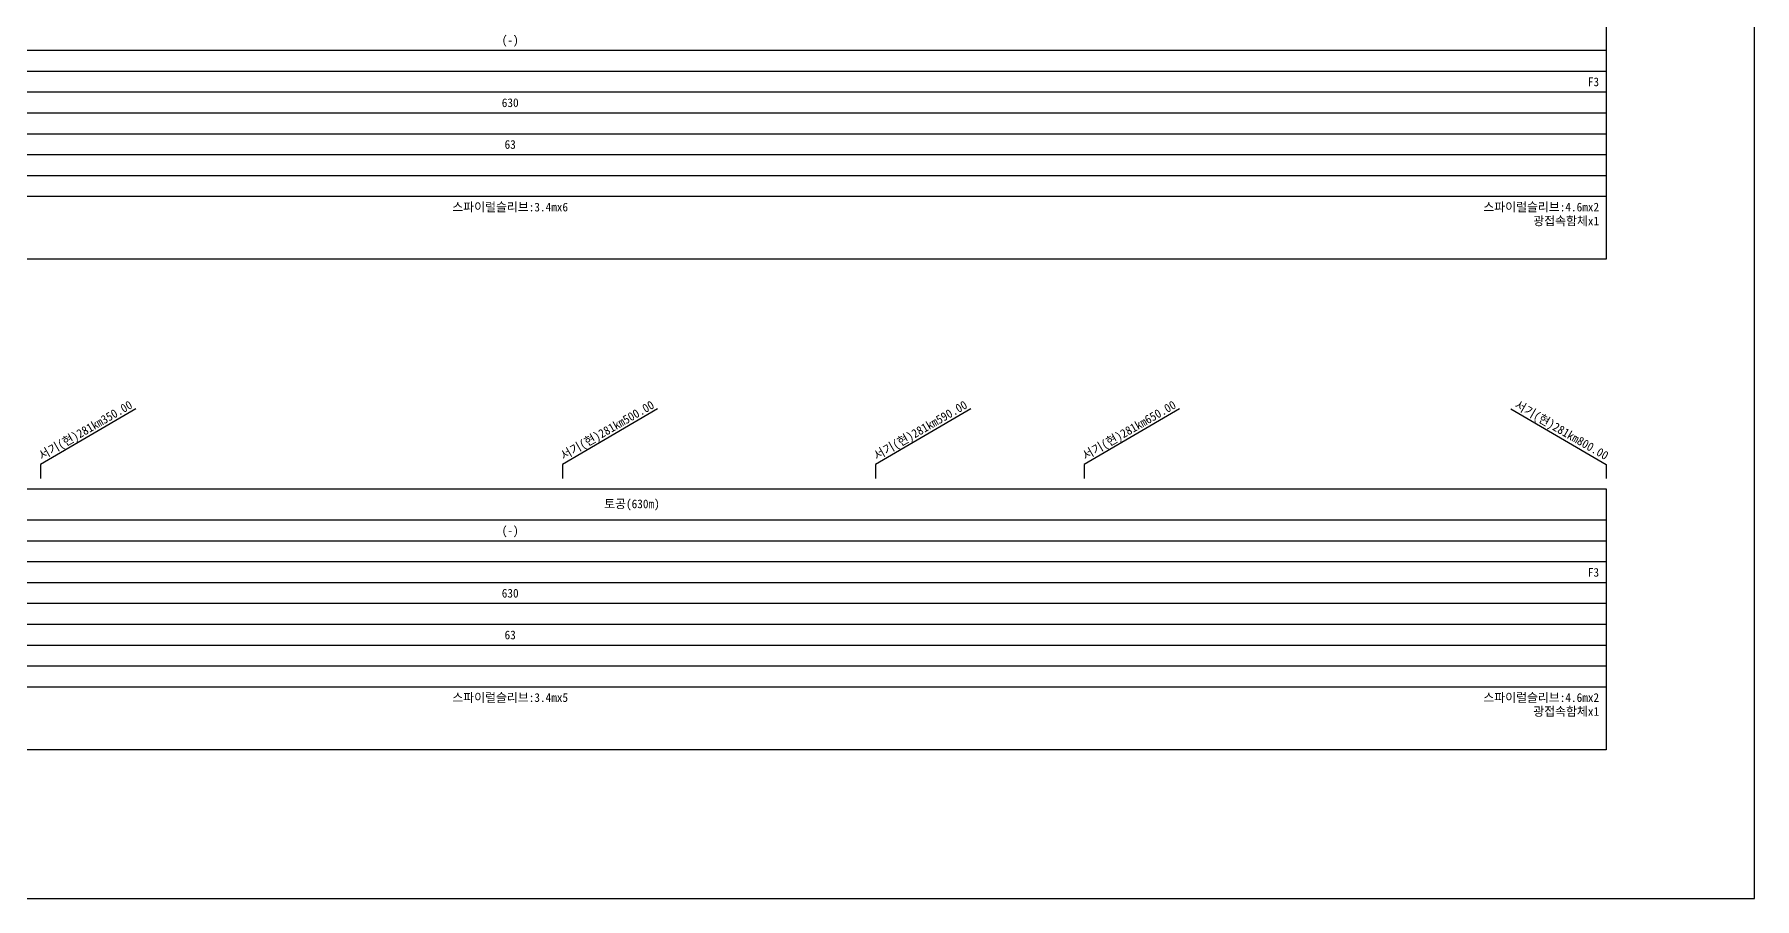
# Model space of a CAD drawing. Header units: millimetres. Extents: x 11366 to 12162, y 1103 to 1810.
# Drawn here: x 11667.4 to 12161.9, y 1103.1 to 1351.5 of the extents above; entities that cross this region are included whole.
import ezdxf
from ezdxf.enums import TextEntityAlignment as Align
from ezdxf.xclip import XClip

# ---------------------------------------------------------------- set-up
doc = ezdxf.new("R2010")
doc.units = ezdxf.units.MM
doc.header["$LTSCALE"] = 10
doc.header["$MEASUREMENT"] = 0
doc.header["$XCLIPFRAME"] = 2
for name, color, linetype in [('TT-TABL-LIN1', 4, 'Continuous'), ('TT-TABL-LIN2', 1, 'Continuous'), ('TT-TABL-TEX2', 3, 'Continuous'), ('TZ-BASE', 253, 'Continuous'), ('TZ-LEAL', 1, 'Continuous'), ('TZ-LEAT', 3, 'Continuous')]:
    doc.layers.add(name, color=color, linetype=linetype)
doc.styles.get("Standard").update_dxf_attribs({"font": 'GulimChe.ttf'})

# ---------------------------------------------------------------- blocks, each defined once
blk = doc.blocks.new('JD-DFXGDFH6CHF')
at = {"layer": 'TZ-BASE'}
for p, q in [((317.25, 137.22), (335.83, -212.64)), ((417.39, 137.22), (435.97, -212.64)), ((517.53, 137.22), (536.11, -212.64)), ((617.67, 137.22), (636.25, -212.64))]:
    blk.add_line(p, q, dxfattribs=at)

msp = doc.modelspace()

# ---------------------------------------------------------------- linework, layer by layer
at = {"layer": 'TT-TABL-LIN1'}
for points in [[(11405.62, 1361.87), (12119.19, 1361.87), (12119.19, 1286.87), (11405.62, 1286.87)], [(11405.62, 1220.85), (12119.19, 1220.85), (12119.19, 1145.85), (11405.62, 1145.85)]]:
    msp.add_lwpolyline(points, close=True, dxfattribs=at)
at = {"layer": 'TT-TABL-LIN2'}
for points in [[(12119.19, 1346.87), (11412.94, 1346.87)], [(12119.19, 1340.87), (11412.94, 1340.87)], [(12119.19, 1334.87), (11412.94, 1334.87)], [(12119.19, 1328.87), (11441.94, 1328.87)], [(12119.19, 1322.87), (11412.94, 1322.87)], [(12119.19, 1316.87), (11412.94, 1316.87)], [(12119.19, 1310.87), (11412.94, 1310.87)], [(12119.19, 1304.87), (11412.94, 1304.87)], [(12119.19, 1211.85), (11412.94, 1211.85)], [(12119.19, 1205.85), (11412.94, 1205.85)], [(12119.19, 1199.85), (11412.94, 1199.85)], [(12119.19, 1193.85), (11412.94, 1193.85)], [(12119.19, 1187.85), (11441.94, 1187.85)], [(12119.19, 1181.85), (11412.94, 1181.85)], [(12119.19, 1175.85), (11412.94, 1175.85)], [(12119.19, 1169.85), (11412.94, 1169.85)], [(12119.19, 1163.85), (11412.94, 1163.85)]]:
    msp.add_lwpolyline(points, dxfattribs=at)
at = {"layer": 'TZ-LEAL'}
msp.add_lwpolyline([(11365.89, 1103.05), (12161.89, 1103.05), (12161.89, 1619.05), (11365.89, 1619.05)], close=True, dxfattribs=at)
for points in [[(11696.57, 1243.87), (11669.19, 1227.85), (11669.19, 1223.85)], [(11846.57, 1243.87), (11819.19, 1227.85), (11819.19, 1223.85)], [(11936.57, 1243.87), (11909.19, 1227.85), (11909.19, 1223.85)], [(11996.57, 1243.87), (11969.19, 1227.85), (11969.19, 1223.85)], [(12091.81, 1243.87), (12119.19, 1227.85), (12119.19, 1223.85)]]:
    msp.add_lwpolyline(points, dxfattribs=at)

# ---------------------------------------------------------------- block references
at = {"layer": 'TZ-BASE'}
ref = msp.add_blockref('JD-DFXGDFH6CHF', (11419.19, 1487.09), dxfattribs=at)
XClip(ref).set_block_clipping_path([(69.9338669773, 75.0555249423), (70.0659624774, -74.8004272748), (700.0683191703, -74.3568896312), (699.933692272, 75.5313861654)])

# ---------------------------------------------------------------- texts
at = {"layer": 'TT-TABL-TEX2'}
for s, p in [('(-)', (11804.19, 1349.87)), ('630', (11804.19, 1331.87)), ('63', (11804.19, 1319.87)), ('스파이럴슬리브:3.4mx6', (11804.19, 1301.87)), ('(-)', (11804.19, 1208.85)), ('630', (11804.19, 1190.85)), ('63', (11804.19, 1178.85)), ('스파이럴슬리브:3.4mx5', (11804.19, 1160.85))]:
    msp.add_text(s, height=2.5, dxfattribs=at).set_placement(p, align=Align.MIDDLE_CENTER)
for s, p in [('F3', (12117.19, 1337.87)), ('스파이럴슬리브:4.6mx2', (12117.19, 1301.87)), ('광접속함체x1', (12117.19, 1297.87)), ('F3', (12117.19, 1196.85)), ('스파이럴슬리브:4.6mx2', (12117.19, 1160.85)), ('광접속함체x1', (12117.19, 1156.85))]:
    msp.add_text(s, height=2.5, dxfattribs=at).set_placement(p, align=Align.MIDDLE_RIGHT)
msp.add_text('토공(630m)', height=2.5, dxfattribs=at).set_placement((11839.19, 1216.35), align=Align.MIDDLE)
at = {"layer": 'TZ-LEAT'}
for s, rotation, p in [('서기(현)281km350.00', 30, (11682.69, 1236.64)), ('서기(현)281km500.00', 30, (11832.69, 1236.64)), ('서기(현)281km590.00', 30, (11922.69, 1236.64)), ('서기(현)281km650.00', 30, (11982.69, 1236.64)), ('서기(현)281km800.00', 330, (12105.79, 1236.67))]:
    msp.add_text(s, height=2.5, rotation=rotation, dxfattribs=at).set_placement(p, align=Align.CENTER)

doc.saveas('drawing.dxf')
